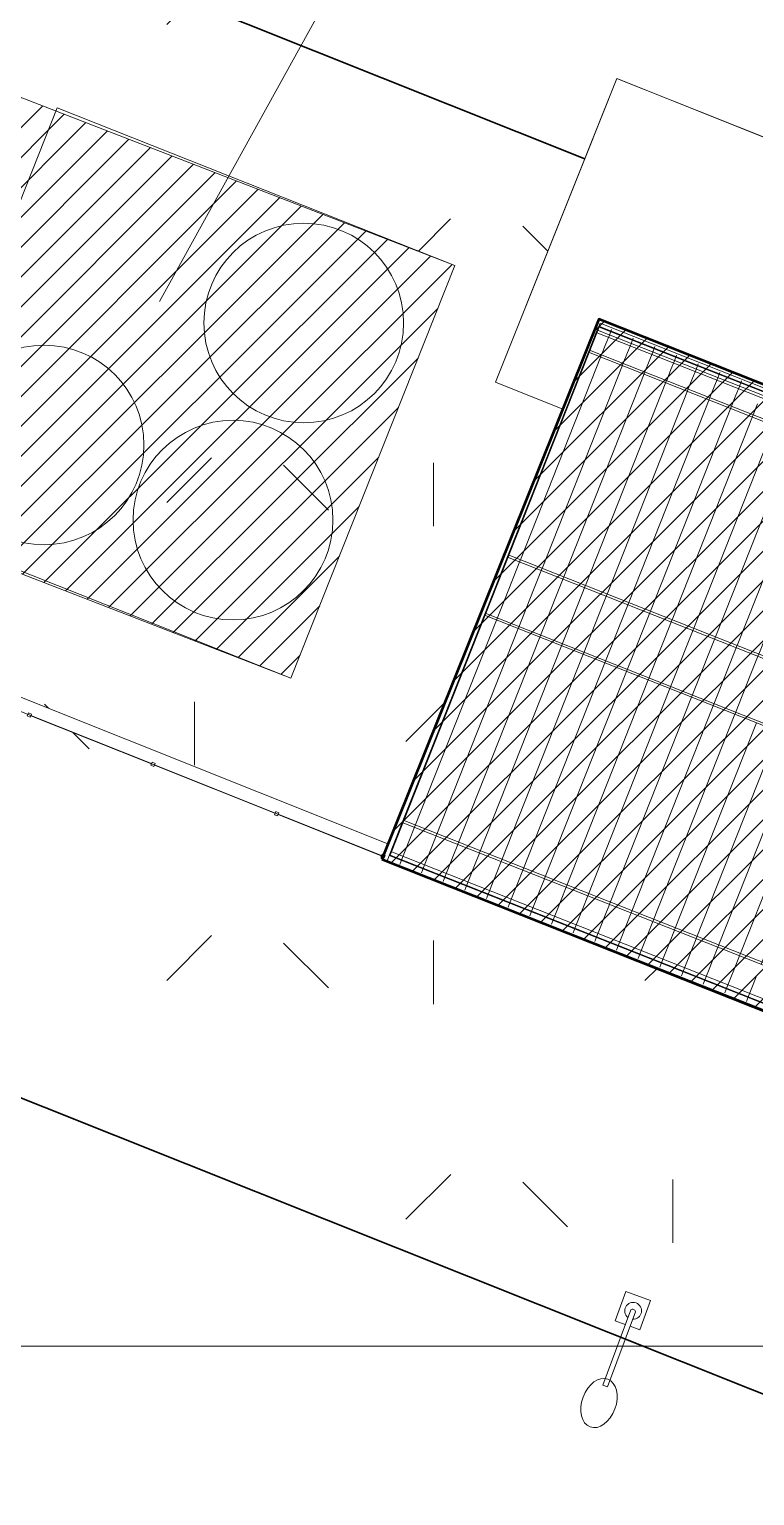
# Model space of a CAD drawing. Header units: metres. Extents: x -207 to 292, y -187 to 169.
# Drawn here: x -40.32 to -29.42, y 16.67 to 38.71 of the extents above; entities that cross this region are included whole.
import ezdxf

# ---------------------------------------------------------------- set-up
doc = ezdxf.new("R2010")
doc.units = ezdxf.units.M
for name, color, linetype, lineweight in [('A-FLOR', 7, 'Continuous', 9), ('A-GLAZ-CWMG', 7, 'Continuous', 9), ('A-ROOF', 7, 'Continuous', 9), ('A-ROOF-PATT', 7, 'Continuous', 9), ('ACHURADO', 7, 'Continuous', 9), ('BORDE CAMINO', 7, 'Continuous', 35), ('C-BLDG-PADS', 7, 'Continuous', 9), ('C-TOPO', 7, 'Continuous', 9), ('CERCO INTERIOR', 7, 'Continuous', 9), ('E-LITE-EQPM', 7, 'Continuous', 9), ('edificios', 7, 'Continuous', 50), ('EQUIPOS PIS', 7, 'Continuous', 9), ('grilla', 7, 'Continuous', 9), ('I-WALL', 7, 'Continuous', 9), ('luminarias', 7, 'Continuous', 9), ('solera', 7, 'Continuous', 35), ('VEREDAS', 7, 'Continuous', 9)]:
    doc.layers.add(name, color=color, linetype=linetype, lineweight=lineweight)
doc.layers.add('PR10-ARQ-PL-001-Emplazamiento-C-1_dwg', color=7, linetype='Continuous', lineweight=9, true_color=0x767676)
doc.layers.add('TEXTO', color=5, linetype='Continuous', lineweight=9, true_color=0x0000ff)
pattern_1 = [(90, (-655750.258, -5498481.082), (-3.592, 3.592), [0.9525, -6.232]), (45, (-655750.258, -5498481.082), (-3.5921024484, 3.5921024484), [0.9525, -4.127]), (135, (-655750.258, -5498481.082), (-3.5921024484, -3.5921024484), [0.9525, -4.127])]
pattern_2 = [(45, (0, 0), (-0.2245064, 0.2245064), [])]

# ---------------------------------------------------------------- blocks, each defined once
blk = doc.blocks.new('FP_2-PLANTA EMPLAZAMIENTO ACTUALIZADO')
at = {"layer": 'A-ROOF'}
blk.add_line((-11.203, 26.164), (-31.747, 34.294), dxfattribs=at)
at = {"layer": 'A-ROOF-PATT', "color": 254, "true_color": 0xcbe5d8}
for p, q in [((-31.573, 34.2), (-31.606, 34.115)), ((-31.658, 33.984), (-31.723, 33.821)), ((-31.606, 34.115), (-31.658, 33.984)), ((-31.281, 33.987), (-31.333, 33.855)), ((-31.247, 34.072), (-31.281, 33.987)), ((-31.333, 33.855), (-31.397, 33.692)), ((-30.955, 33.858), (-31.007, 33.726)), ((-30.922, 33.943), (-30.955, 33.858)), ((-30.63, 33.729), (-30.682, 33.598)), ((-30.596, 33.814), (-30.63, 33.729)), ((-31.007, 33.726), (-31.072, 33.563)), ((-30.682, 33.598), (-30.746, 33.434)), ((-30.304, 33.6), (-30.356, 33.469)), ((-30.271, 33.685), (-30.304, 33.6)), ((-29.945, 33.556), (-29.979, 33.471)), ((-30.356, 33.469), (-30.421, 33.306)), ((-30.031, 33.34), (-30.096, 33.177)), ((-29.979, 33.471), (-30.031, 33.34)), ((-29.654, 33.343), (-29.705, 33.211)), ((-29.62, 33.428), (-29.654, 33.343)), ((-29.705, 33.211), (-29.77, 33.048)), ((-29.38, 33.083), (-29.445, 32.919))]:
    blk.add_line(p, q, dxfattribs=at)
blk = doc.blocks.new('FP_3-PLANTA EMPLAZAMIENTO ACTUALIZADO')
at = {"layer": 'A-ROOF-PATT', "color": 254, "true_color": 0xcbe5d8}
for p, q in [((-32.942, 30.74), (-33.061, 30.439)), ((-33.061, 30.439), (-33.182, 30.133)), ((-32.616, 30.612), (-32.736, 30.31)), ((-32.291, 30.483), (-32.41, 30.181)), ((-32.736, 30.31), (-32.857, 30.005)), ((-31.965, 30.354), (-32.085, 30.053)), ((-31.64, 30.225), (-31.759, 29.924)), ((-33.182, 30.133), (-33.302, 29.831)), ((-32.857, 30.005), (-32.976, 29.702)), ((-32.41, 30.181), (-32.531, 29.876)), ((-32.085, 30.053), (-32.206, 29.747)), ((-31.315, 30.097), (-31.434, 29.795)), ((-32.531, 29.876), (-32.651, 29.573)), ((-31.759, 29.924), (-31.88, 29.618)), ((-31.434, 29.795), (-31.555, 29.489)), ((-30.989, 29.968), (-31.108, 29.666)), ((-30.664, 29.839), (-30.783, 29.537)), ((-32.206, 29.747), (-32.325, 29.445)), ((-31.88, 29.618), (-32, 29.316)), ((-31.108, 29.666), (-31.229, 29.361)), ((-30.338, 29.71), (-30.457, 29.409)), ((-30.013, 29.581), (-30.132, 29.28)), ((-31.555, 29.489), (-31.674, 29.187)), ((-31.229, 29.361), (-31.349, 29.058)), ((-30.783, 29.537), (-30.904, 29.232)), ((-30.457, 29.409), (-30.578, 29.103)), ((-29.687, 29.453), (-29.807, 29.151)), ((-29.362, 29.324), (-29.481, 29.022)), ((-30.904, 29.232), (-31.024, 28.93)), ((-30.578, 29.103), (-30.698, 28.801)), ((-30.132, 29.28), (-30.253, 28.974)), ((-29.807, 29.151), (-29.928, 28.845)), ((-30.253, 28.974), (-30.373, 28.672)), ((-29.481, 29.022), (-29.602, 28.717)), ((-29.928, 28.845), (-30.047, 28.543)), ((-29.602, 28.717), (-29.722, 28.414))]:
    blk.add_line(p, q, dxfattribs=at)
blk = doc.blocks.new('FP_4-PLANTA EMPLAZAMIENTO ACTUALIZADO')
at = {"layer": 'A-ROOF'}
blk.add_line((-34.945, 26.213), (-14.401, 18.083), dxfattribs=at)
at = {"layer": 'A-ROOF-PATT', "color": 254, "true_color": 0xcbe5d8}
for p, q in [((-34.609, 26.528), (-34.534, 26.717)), ((-34.674, 26.364), (-34.609, 26.528)), ((-34.283, 26.399), (-34.209, 26.588)), ((-33.958, 26.27), (-33.883, 26.459)), ((-34.755, 26.159), (-34.723, 26.238)), ((-34.723, 26.238), (-34.674, 26.364)), ((-34.398, 26.11), (-34.348, 26.235)), ((-34.348, 26.235), (-34.283, 26.399)), ((-34.023, 26.107), (-33.958, 26.27)), ((-33.633, 26.141), (-33.558, 26.33)), ((-34.429, 26.03), (-34.398, 26.11)), ((-34.072, 25.981), (-34.023, 26.107)), ((-33.697, 25.978), (-33.633, 26.141)), ((-33.372, 25.849), (-33.307, 26.012)), ((-33.307, 26.012), (-33.232, 26.202)), ((-32.982, 25.884), (-32.907, 26.073)), ((-34.104, 25.901), (-34.072, 25.981)), ((-33.778, 25.773), (-33.747, 25.852)), ((-33.747, 25.852), (-33.697, 25.978)), ((-33.422, 25.723), (-33.372, 25.849)), ((-33.046, 25.72), (-32.982, 25.884)), ((-32.656, 25.755), (-32.581, 25.944)), ((-32.331, 25.626), (-32.256, 25.815)), ((-33.453, 25.644), (-33.422, 25.723)), ((-33.128, 25.515), (-33.096, 25.594)), ((-33.096, 25.594), (-33.046, 25.72)), ((-32.771, 25.466), (-32.721, 25.592)), ((-32.721, 25.592), (-32.656, 25.755)), ((-32.395, 25.463), (-32.331, 25.626)), ((-32.005, 25.497), (-31.93, 25.686)), ((-32.802, 25.386), (-32.771, 25.466)), ((-32.445, 25.337), (-32.395, 25.463)), ((-32.07, 25.334), (-32.005, 25.497)), ((-31.745, 25.205), (-31.68, 25.369)), ((-31.68, 25.369), (-31.605, 25.558)), ((-31.354, 25.24), (-31.28, 25.429)), ((-32.477, 25.258), (-32.445, 25.337)), ((-32.151, 25.129), (-32.12, 25.208)), ((-32.12, 25.208), (-32.07, 25.334)), ((-31.794, 25.079), (-31.745, 25.205)), ((-31.419, 25.076), (-31.354, 25.24)), ((-31.029, 25.111), (-30.954, 25.3)), ((-30.704, 24.982), (-30.629, 25.171)), ((-31.826, 25), (-31.794, 25.079)), ((-31.5, 24.871), (-31.469, 24.951)), ((-31.469, 24.951), (-31.419, 25.076)), ((-31.143, 24.822), (-31.094, 24.948)), ((-31.094, 24.948), (-31.029, 25.111)), ((-30.768, 24.819), (-30.704, 24.982)), ((-30.378, 24.853), (-30.303, 25.042)), ((-30.053, 24.725), (-29.978, 24.914)), ((-31.175, 24.742), (-31.143, 24.822)), ((-30.849, 24.614), (-30.818, 24.693)), ((-30.818, 24.693), (-30.768, 24.819)), ((-30.493, 24.564), (-30.443, 24.69)), ((-30.443, 24.69), (-30.378, 24.853)), ((-30.117, 24.561), (-30.053, 24.725)), ((-29.727, 24.596), (-29.652, 24.785)), ((-30.524, 24.485), (-30.493, 24.564)), ((-30.167, 24.435), (-30.117, 24.561)), ((-29.792, 24.432), (-29.727, 24.596)), ((-30.199, 24.356), (-30.167, 24.435)), ((-29.873, 24.227), (-29.842, 24.307)), ((-29.842, 24.307), (-29.792, 24.432)), ((-29.516, 24.178), (-29.466, 24.304)), ((-29.466, 24.304), (-29.402, 24.467)), ((-29.548, 24.098), (-29.516, 24.178))]:
    blk.add_line(p, q, dxfattribs=at)
blk = doc.blocks.new('YADRAN_LASQUEMAS_ARQ_MO_001_OFIC ADM_rvt-1-PLANTA EMPLAZAMIENTO ACTUALIZADO')
at = {"layer": 'A-ROOF-PATT', "true_color": 0x008040}
h = blk.add_hatch(dxfattribs=at)
h.set_pattern_fill('FP_5', color=116, style=0, pattern_type=2)
h.set_pattern_definition([(248.41, (-22.244, 28.286), (0.325444, -0.128787), [])])
h.paths.add_polyline_path([(-12.582, 22.681), (-11.363, 25.762), (-31.907, 33.891), (-33.126, 30.811), (-12.632, 22.701)])
h = blk.add_hatch(dxfattribs=at)
h.set_pattern_fill('FP_6', color=116, style=0, pattern_type=2)
h.set_pattern_definition([(68.41, (-23.828, 24.283), (-0.325444, 0.128787), [])])
h.paths.add_polyline_path([(-14.173, 18.661), (-12.94, 21.776), (-33.484, 29.905), (-34.717, 26.791), (-14.625, 18.84)])
at = {"layer": 'A-FLOR'}
for p, q in [((-34.908, 26.294), (-31.783, 34.19)), ((-31.783, 34.19), (-34.908, 26.294)), ((-31.783, 34.19), (-18.898, 29.091)), ((-18.898, 29.091), (-31.783, 34.19)), ((-21.888, 21.142), (-34.908, 26.294)), ((-34.908, 26.294), (-21.888, 21.142))]:
    blk.add_line(p, q, dxfattribs=at)
at = {"layer": 'A-ROOF'}
for p, q in [((-31.907, 33.891), (-31.747, 34.294)), ((-31.747, 34.294), (-31.803, 34.155)), ((-11.203, 26.164), (-31.747, 34.294)), ((-31.803, 34.155), (-31.92, 33.858)), ((-31.803, 34.155), (-11.259, 26.025)), ((-33.139, 30.777), (-31.92, 33.858)), ((-31.907, 33.891), (-33.126, 30.811)), ((-11.376, 25.728), (-31.92, 33.858)), ((-31.907, 33.891), (-11.363, 25.762)), ((-33.484, 29.905), (-33.126, 30.811)), ((-33.139, 30.777), (-33.472, 29.937)), ((-12.595, 22.647), (-33.139, 30.777)), ((-33.126, 30.811), (-12.582, 22.681)), ((-33.484, 29.905), (-34.717, 26.791)), ((-34.704, 26.822), (-33.472, 29.937)), ((-33.484, 29.905), (-12.94, 21.776)), ((-12.928, 21.807), (-33.472, 29.937)), ((-34.945, 26.213), (-34.717, 26.791)), ((-34.704, 26.822), (-34.89, 26.352)), ((-34.717, 26.791), (-14.173, 18.661)), ((-14.16, 18.693), (-34.704, 26.822)), ((-34.945, 26.213), (-34.89, 26.352)), ((-14.346, 18.222), (-34.89, 26.352)), ((-34.945, 26.213), (-14.401, 18.083))]:
    blk.add_line(p, q, dxfattribs=at)
at = {"layer": 'I-WALL'}
for p, q in [((-31.765, 34.249), (-34.91, 26.301)), ((-34.901, 26.297), (-31.76, 34.236)), ((-31.803, 34.155), (-31.765, 34.249)), ((-31.76, 34.236), (-31.793, 34.151)), ((-31.765, 34.249), (-31.756, 34.245)), ((-31.756, 34.245), (-31.765, 34.249)), ((-18.922, 29.155), (-31.76, 34.236)), ((-31.76, 34.236), (-23.211, 30.853)), ((-23.207, 30.862), (-31.756, 34.245)), ((-31.756, 34.245), (-18.918, 29.165)), ((-31.803, 34.155), (-31.92, 33.858)), ((-31.911, 33.854), (-31.793, 34.151)), ((-31.793, 34.151), (-31.803, 34.155)), ((-31.793, 34.151), (-31.803, 34.155)), ((-33.139, 30.777), (-31.92, 33.858)), ((-31.911, 33.854), (-33.13, 30.774)), ((-33.139, 30.777), (-33.472, 29.937)), ((-33.462, 29.933), (-33.13, 30.774)), ((-34.704, 26.822), (-33.472, 29.937)), ((-33.462, 29.933), (-34.695, 26.819)), ((-34.704, 26.822), (-34.89, 26.352)), ((-34.881, 26.348), (-34.695, 26.819)), ((-34.914, 26.292), (-34.91, 26.301)), ((-34.914, 26.292), (-34.91, 26.301)), ((-34.914, 26.292), (-26.288, 22.878)), ((-21.951, 21.162), (-34.914, 26.292)), ((-34.91, 26.301), (-34.89, 26.352)), ((-34.881, 26.348), (-34.901, 26.297)), ((-34.901, 26.297), (-21.947, 21.171)), ((-26.284, 22.887), (-34.901, 26.297)), ((-34.89, 26.352), (-34.881, 26.348)), ((-34.881, 26.348), (-34.89, 26.352))]:
    blk.add_line(p, q, dxfattribs=at)
at = {"layer": 'A-ROOF'}
for name in ['FP_2-PLANTA EMPLAZAMIENTO ACTUALIZADO', 'FP_3-PLANTA EMPLAZAMIENTO ACTUALIZADO', 'FP_4-PLANTA EMPLAZAMIENTO ACTUALIZADO']:
    blk.add_blockref(name, (0, 0), dxfattribs=at)
blk = doc.blocks.new('PR10-ARQ-PL-001-Emplazamiento-C-1_dwg_Quad Corner Mullion - 50x50 mm-517351-PLANTA EMPLAZAMIENTO-674653-PLANTA EMPLAZAMIENTO ACTUALIZADO')
at = {"layer": 'A-GLAZ-CWMG', "flags": 128}
blk.add_lwpolyline([(0.025, 0.025), (-0.025, 0.025), (-0.025, -0.025), (0.025, -0.025)], close=True, dxfattribs=at)
blk = doc.blocks.new('PR10-ARQ-PL-001-Emplazamiento-C-1_dwg_Quad Corner Mullion - 50x50 mm-517358-PLANTA EMPLAZAMIENTO-674658-PLANTA EMPLAZAMIENTO ACTUALIZADO')
at = {"layer": 'A-GLAZ-CWMG', "flags": 128}
blk.add_lwpolyline([(0.025, 0.025), (0.025, -0.025), (-0.025, -0.025), (-0.025, 0.025)], close=True, dxfattribs=at)
blk = doc.blocks.new('PR10-ARQ-PL-001-Emplazamiento-C-1_dwg_Circular Mullion - 5mm-517344-PLANTA EMPLAZAMIENTO-674655-PLANTA EMPLAZAMIENTO ACTUALIZADO')
at = {"layer": 'A-GLAZ-CWMG', "flags": 128}
for points in [[(-84.442, 139.656), (-83.711, 141.464), (-83.713, 141.465), (-83.716, 141.466), (-84.446, 139.658), (-84.444, 139.657)], [(-84.444, 139.657), (-83.713, 141.465)]]:
    blk.add_lwpolyline(points, close=True, dxfattribs=at)
blk = doc.blocks.new('PR10-ARQ-PL-001-Emplazamiento-C-1_dwg_Circular Mullion - 5mm-535932-PLANTA EMPLAZAMIENTO-674699-PLANTA EMPLAZAMIENTO ACTUALIZADO')
at = {"layer": 'A-GLAZ-CWMG', "flags": 128}
for points in [[(-35.03, 26.293), (-36.581, 26.913), (-36.582, 26.911), (-36.583, 26.908), (-35.032, 26.288), (-35.031, 26.291)], [(-35.031, 26.291), (-36.582, 26.911)]]:
    blk.add_lwpolyline(points, close=True, dxfattribs=at)
blk = doc.blocks.new('PR10-ARQ-PL-001-Emplazamiento-C-1_dwg_Rectangular Mullion - 50 x 50 mm-517346-PLANTA EMPLAZAMIENTO-674657-PLANTA EMPLAZAMIENTO ACTUALIZADO')
at = {"layer": 'A-GLAZ-CWMG', "flags": 128}
blk.add_lwpolyline([(0.025, 0.025), (-0.025, 0.025), (-0.025, -0.025), (0.025, -0.025)], close=True, dxfattribs=at)
blk = doc.blocks.new('PR10-ARQ-PL-001-Emplazamiento-C-1_dwg_Rectangular Mullion - 50 x 50 mm-517357-PLANTA EMPLAZAMIENTO-674659-PLANTA EMPLAZAMIENTO ACTUALIZADO')
at = {"layer": 'A-GLAZ-CWMG', "flags": 128}
blk.add_lwpolyline([(0.025, 0.025), (0.025, -0.025), (-0.025, -0.025), (-0.025, 0.025)], close=True, dxfattribs=at)
blk = doc.blocks.new('PR10-ARQ-PL-001-Emplazamiento-C-1_dwg-674643-PLANTA EMPLAZAMIENTO ACTUALIZADO')
at = {"lineweight": 9, "true_color": 0x0000ff}
h = blk.add_hatch(dxfattribs=at)
h.set_pattern_fill('FP_4', color=5, style=0, pattern_type=2)
h.set_pattern_definition(pattern_2)
h.paths.add_polyline_path([(-36.39, 28.957), (-33.927, 35.162), (-46.242, 39.936), (-48.705, 33.73), (-38.96, 29.953)])
h = blk.add_hatch(dxfattribs=at)
h.set_pattern_fill('FP_4', color=5, style=0, pattern_type=2)
h.set_pattern_definition(pattern_2)
h.paths.add_polyline_path([(-24.731, 22.145), (-21.468, 30.261), (-31.763, 34.355), (-35.025, 26.239), (-25.3, 22.372)])
at = {"layer": 'ACHURADO'}
h = blk.add_hatch(dxfattribs=at)
h.set_pattern_fill('FP_1', color=256, style=0, pattern_type=2)
h.set_pattern_definition(pattern_1)
h.paths.add_polyline_path([(-16.431, 13.057), (-14.436, 18.052), (-24.223, 21.943), (-26.212, 16.963), (-16.988, 13.279)])
h.paths.add_polyline_path([(-34.934, 26.467), (-32.306, 33.004), (-33.317, 33.408), (-31.975, 36.768), (-41.692, 40.649), (-41.981, 39.979), (-41.83, 39.914), (-42.017, 39.482), (-42.379, 39.639), (-42.193, 40.07), (-42.051, 40.009), (-41.763, 40.678), (-51.898, 44.725), (-52.129, 44.799), (-52.364, 44.861), (-52.602, 44.911), (-52.842, 44.949), (-53.083, 44.976), (-53.326, 44.99), (-53.569, 44.991), (-53.811, 44.981), (-54.053, 44.958), (-54.294, 44.924), (-54.532, 44.877), (-54.768, 44.818), (-55, 44.748), (-55.229, 44.666), (-55.453, 44.573), (-55.672, 44.468), (-55.886, 44.353), (-56.094, 44.227), (-56.295, 44.091), (-56.489, 43.945), (-56.676, 43.789), (-56.854, 43.624), (-57.024, 43.451), (-57.185, 43.269), (-57.337, 43.079), (-57.479, 42.882), (-57.611, 42.678), (-57.732, 42.468), (-57.843, 42.252), (-57.943, 42.03), (-58.037, 41.858), (-58.142, 41.693), (-58.258, 41.535), (-58.383, 41.384), (-58.518, 41.242), (-58.815, 40.985), (-58.975, 40.872), (-59.142, 40.769), (-59.315, 40.678), (-59.494, 40.597), (-59.677, 40.529), (-59.865, 40.472), (-60.056, 40.428), (-60.281, 40.393), (-60.445, 40.377), (-60.641, 40.371), (-60.837, 40.377), (-61.032, 40.396), (-61.225, 40.427), (-61.416, 40.471), (-61.604, 40.527), (-69.75, 43.704), (-76.218, 46.622), (-76.308, 46.677), (-76.468, 46.764), (-76.633, 46.843), (-76.801, 46.913), (-76.973, 46.974), (-77.148, 47.026), (-77.326, 47.069), (-77.541, 47.09), (-77.757, 47.099), (-77.973, 47.096), (-78.189, 47.081), (-78.403, 47.054), (-78.616, 47.016), (-78.826, 46.966), (-79.033, 46.904), (-79.237, 46.832), (-79.436, 46.748), (-79.82, 46.549), (-80.003, 46.434), (-80.179, 46.309), (-80.348, 46.174), (-80.51, 46.031), (-80.663, 45.878), (-80.808, 45.718), (-80.944, 45.55), (-81.071, 45.375), (-81.265, 45.056), (-81.294, 45.005), (-35.025, 26.504)])
h.paths.add_polyline_path([(-36.39, 28.957), (-42.362, 31.327), (-39.899, 37.533), (-33.927, 35.162), (-35.995, 29.953)])
h.paths.add_polyline_path([(-37.327, 29.837), (-37.192, 29.837), (-37.058, 29.849), (-36.926, 29.873), (-36.796, 29.909), (-36.67, 29.956), (-36.549, 30.014), (-36.433, 30.083), (-36.325, 30.162), (-36.223, 30.251), (-36.13, 30.348), (-36.046, 30.453), (-35.972, 30.566), (-35.908, 30.684), (-35.856, 30.808), (-35.784, 31.067), (-35.766, 31.201), (-35.76, 31.335), (-35.766, 31.469), (-35.814, 31.734), (-35.856, 31.862), (-35.908, 31.986), (-35.972, 32.104), (-36.046, 32.217), (-36.13, 32.322), (-36.223, 32.419), (-36.325, 32.508), (-36.433, 32.587), (-36.549, 32.656), (-36.796, 32.761), (-36.926, 32.797), (-37.058, 32.821), (-37.192, 32.833), (-37.327, 32.833), (-37.593, 32.797), (-37.804, 32.731), (-37.849, 32.714), (-37.97, 32.656), (-38.086, 32.587), (-38.195, 32.508), (-38.296, 32.419), (-38.389, 32.322), (-38.473, 32.217), (-38.547, 32.104), (-38.611, 31.986), (-38.664, 31.862), (-38.705, 31.734), (-38.735, 31.603), (-38.753, 31.469), (-38.759, 31.335), (-38.753, 31.201), (-38.735, 31.067), (-38.705, 30.936), (-38.664, 30.808), (-38.611, 30.684), (-38.547, 30.566), (-38.473, 30.453), (-38.389, 30.348), (-38.296, 30.251), (-38.195, 30.162), (-38.086, 30.083), (-37.97, 30.014), (-37.723, 29.909), (-37.593, 29.873), (-37.461, 29.849)])
h.paths.add_polyline_path([(-40.031, 30.966), (-39.897, 30.978), (-39.764, 31.002), (-39.634, 31.038), (-39.508, 31.085), (-39.387, 31.144), (-39.272, 31.213), (-39.061, 31.38), (-38.968, 31.478), (-38.885, 31.583), (-38.81, 31.695), (-38.747, 31.814), (-38.694, 31.937), (-38.652, 32.065), (-38.622, 32.196), (-38.604, 32.33), (-38.598, 32.464), (-38.604, 32.599), (-38.622, 32.732), (-38.652, 32.863), (-38.694, 32.991), (-38.747, 33.115), (-38.81, 33.233), (-38.885, 33.346), (-38.968, 33.451), (-39.061, 33.548), (-39.163, 33.637), (-39.387, 33.785), (-39.508, 33.843), (-39.634, 33.891), (-39.764, 33.926), (-39.897, 33.95), (-40.031, 33.962), (-40.165, 33.962), (-40.299, 33.95), (-40.432, 33.926), (-40.561, 33.891), (-40.687, 33.843), (-40.809, 33.785), (-40.924, 33.716), (-41.04, 33.631), (-41.134, 33.548), (-41.227, 33.451), (-41.311, 33.346), (-41.385, 33.233), (-41.449, 33.115), (-41.502, 32.991), (-41.544, 32.863), (-41.574, 32.726), (-41.592, 32.599), (-41.598, 32.464), (-41.592, 32.33), (-41.573, 32.196), (-41.544, 32.065), (-41.502, 31.937), (-41.449, 31.814), (-41.385, 31.695), (-41.311, 31.583), (-41.227, 31.478), (-41.134, 31.38), (-41.033, 31.292), (-40.924, 31.213), (-40.809, 31.144), (-40.687, 31.085), (-40.561, 31.038), (-40.432, 31.002), (-40.299, 30.978), (-40.165, 30.966)])
h.paths.add_polyline_path([(-43.032, 31.479), (-48.705, 33.73), (-46.242, 39.936), (-40.569, 37.685), (-43.014, 31.525)])
h.paths.add_polyline_path([(-35.025, 33.364), (-34.984, 33.416), (-34.91, 33.528), (-34.846, 33.647), (-34.793, 33.771), (-34.751, 33.899), (-34.721, 34.03), (-34.703, 34.163), (-34.703, 34.432), (-34.721, 34.565), (-34.751, 34.697), (-34.793, 34.825), (-34.846, 34.948), (-34.91, 35.067), (-34.984, 35.179), (-35.068, 35.284), (-35.161, 35.382), (-35.309, 35.505)])
h.paths.add_polyline_path([(-36.264, 32.799), (-36.13, 32.799), (-35.996, 32.811), (-35.734, 32.871), (-35.608, 32.919), (-35.486, 32.977), (-35.371, 33.046), (-35.262, 33.125), (-35.161, 33.214), (-35.025, 33.364), (-35.316, 35.509), (-35.371, 35.549), (-35.486, 35.618), (-35.608, 35.677), (-35.734, 35.724), (-35.863, 35.76), (-35.996, 35.784), (-36.13, 35.796), (-36.264, 35.796), (-36.398, 35.784), (-36.531, 35.76), (-36.66, 35.724), (-36.786, 35.677), (-36.908, 35.618), (-37.132, 35.47), (-37.233, 35.382), (-37.326, 35.284), (-37.41, 35.179), (-37.484, 35.067), (-37.548, 34.948), (-37.601, 34.825), (-37.643, 34.697), (-37.673, 34.565), (-37.691, 34.432), (-37.697, 34.298), (-37.685, 34.12), (-37.673, 34.03), (-37.643, 33.899), (-37.601, 33.771), (-37.542, 33.635), (-37.484, 33.528), (-37.41, 33.416), (-37.326, 33.311), (-37.233, 33.214), (-37.132, 33.125), (-37.023, 33.046), (-36.908, 32.977), (-36.786, 32.919), (-36.66, 32.871), (-36.531, 32.835), (-36.398, 32.811)])
h.paths.add_polyline_path([(-46.368, 33.196), (-46.234, 33.208), (-46.101, 33.232), (-45.972, 33.268), (-45.846, 33.315), (-45.724, 33.374), (-45.609, 33.443), (-45.5, 33.522), (-45.399, 33.61), (-45.306, 33.708), (-45.222, 33.813), (-45.148, 33.925), (-45.084, 34.044), (-45.031, 34.167), (-44.989, 34.295), (-44.959, 34.427), (-44.941, 34.56), (-44.935, 34.694), (-44.941, 34.829), (-44.959, 34.962), (-44.989, 35.093), (-45.031, 35.221), (-45.084, 35.345), (-45.222, 35.576), (-45.306, 35.681), (-45.399, 35.778), (-45.5, 35.867), (-45.609, 35.946), (-45.724, 36.015), (-45.846, 36.073), (-45.972, 36.121), (-46.101, 36.156), (-46.368, 36.193), (-46.502, 36.193), (-46.636, 36.181), (-46.769, 36.156), (-46.898, 36.121), (-47.024, 36.073), (-47.146, 36.015), (-47.261, 35.946), (-47.37, 35.867), (-47.471, 35.778), (-47.564, 35.681), (-47.722, 35.464), (-47.786, 35.345), (-47.839, 35.221), (-47.881, 35.093), (-47.911, 34.962), (-47.929, 34.829), (-47.935, 34.694), (-47.929, 34.56), (-47.911, 34.427), (-47.881, 34.295), (-47.839, 34.167), (-47.786, 34.044), (-47.722, 33.925), (-47.648, 33.813), (-47.564, 33.708), (-47.471, 33.61), (-47.37, 33.522), (-47.261, 33.443), (-47.146, 33.374), (-47.024, 33.315), (-46.898, 33.268), (-46.769, 33.232), (-46.636, 33.208), (-46.502, 33.196)])
h.paths.add_polyline_path([(-42.979, 35.041), (-42.712, 35.077), (-42.583, 35.113), (-42.457, 35.16), (-42.336, 35.219), (-42.22, 35.288), (-42.111, 35.367), (-41.917, 35.553), (-41.833, 35.658), (-41.759, 35.77), (-41.695, 35.889), (-41.642, 36.012), (-41.601, 36.14), (-41.571, 36.272), (-41.553, 36.405), (-41.546, 36.539), (-41.553, 36.674), (-41.571, 36.807), (-41.601, 36.938), (-41.642, 37.066), (-41.695, 37.19), (-41.759, 37.308), (-41.833, 37.421), (-41.917, 37.526), (-42.01, 37.623), (-42.111, 37.712), (-42.22, 37.791), (-42.336, 37.86), (-42.457, 37.918), (-42.583, 37.966), (-42.845, 38.025), (-42.979, 38.037), (-43.113, 38.037), (-43.247, 38.025), (-43.38, 38.001), (-43.51, 37.966), (-43.636, 37.918), (-43.757, 37.86), (-43.872, 37.791), (-43.981, 37.712), (-44.083, 37.623), (-44.176, 37.526), (-44.259, 37.421), (-44.334, 37.308), (-44.397, 37.19), (-44.45, 37.066), (-44.492, 36.938), (-44.522, 36.807), (-44.54, 36.674), (-44.546, 36.539), (-44.538, 36.389), (-44.522, 36.272), (-44.492, 36.14), (-44.45, 36.012), (-44.397, 35.889), (-44.334, 35.77), (-44.259, 35.658), (-44.083, 35.455), (-43.981, 35.367), (-43.872, 35.288), (-43.757, 35.219), (-43.636, 35.16), (-43.51, 35.113), (-43.38, 35.077), (-43.247, 35.053), (-43.113, 35.041)])
h.paths.add_polyline_path([(-48.231, 41.716), (-49.41, 41.716), (-49.404, 41.831), (-49.387, 41.946), (-49.359, 42.058), (-49.32, 42.167), (-49.271, 42.272), (-49.175, 42.42), (-49.142, 42.464), (-49.065, 42.55), (-48.979, 42.627), (-48.886, 42.696), (-48.787, 42.756), (-48.682, 42.805), (-48.573, 42.844), (-48.461, 42.872), (-48.346, 42.889), (-48.231, 42.889), (-48.231, 41.831)])
h.paths.add_polyline_path([(-48.231, 40.537), (-48.231, 41.716), (-47.052, 41.716), (-47.058, 41.6), (-47.075, 41.486), (-47.103, 41.374), (-47.142, 41.265), (-47.191, 41.16), (-47.251, 41.061), (-47.32, 40.968), (-47.397, 40.882), (-47.483, 40.805), (-47.576, 40.736), (-47.675, 40.676), (-47.78, 40.627), (-47.889, 40.588), (-48.001, 40.56), (-48.115, 40.543)])
h = blk.add_hatch(dxfattribs=at)
h.set_pattern_fill('FP_1', color=256, style=0, pattern_type=2)
h.set_pattern_definition(pattern_1)
h.paths.add_polyline_path([(-109.746, -33.419), (-81.977, 36.498), (-79.743, 37.301), (-79.538, 37.853), (-79.692, 37.91), (-79.529, 38.351), (-79.159, 38.214), (-79.322, 37.773), (-79.548, 37.372), (-78.372, 37.795), (-31.438, 19.05), (-31.367, 19.242), (-31.521, 19.299), (-31.357, 19.74), (-30.987, 19.603), (-31.15, 19.162), (-31.254, 18.977), (-28.462, 17.861), (-26.474, 22.839), (-35.025, 26.239), (-35.008, 26.281), (-81.174, 44.741), (-81.294, 45.005), (-81.38, 44.833), (-81.457, 44.658), (-81.526, 44.479), (-81.586, 44.297), (-88.33, 27.525), (-99.365, 2.058), (-108.453, -12.959), (-112.02, -18.411), (-112.091, -18.588), (-112.151, -18.77), (-112.199, -18.954), (-112.235, -19.141), (-112.26, -19.331), (-112.272, -19.521), (-112.273, -19.712), (-112.262, -19.902), (-112.239, -20.091), (-112.205, -20.279), (-112.155, -20.474), (-112.101, -20.646), (-112.032, -20.824), (-111.952, -20.997), (-111.861, -21.165), (-111.694, -21.419), (-111.65, -21.482), (-111.529, -21.63), (-111.045, -20.434), (-107.779, -21.779), (-110.981, -29.684), (-113.573, -28.617), (-113.789, -29.154), (-111.88, -31.167)])
h.paths.add_polyline_path([(-100.595, -9.645), (-100.724, -9.624), (-100.849, -9.57), (-100.953, -9.491), (-100.993, -9.445), (-101.023, -9.397), (-101.044, -9.347), (-101.052, -9.298), (-101.05, -9.251), (-100.952, -9.293), (-100.922, -9.223), (-101.02, -9.181), (-100.988, -9.148), (-100.947, -9.121), (-100.899, -9.102), (-100.844, -9.09), (-100.721, -9.093), (-100.595, -9.128), (-100.479, -9.192), (-100.389, -9.278), (-100.356, -9.325), (-100.334, -9.374), (-100.323, -9.422), (-100.322, -9.469), (-100.333, -9.512), (-100.354, -9.551), (-100.386, -9.585), (-100.428, -9.612), (-100.478, -9.632), (-100.534, -9.643)])
h.paths.add_polyline_path([(-101.91, -9.059), (-102.342, -8.873), (-102.186, -8.51), (-101.754, -8.696), (-101.815, -8.838), (-101.918, -8.794), (-101.928, -8.73), (-101.968, -8.68), (-102.028, -8.656), (-102.092, -8.664), (-102.12, -8.681), (-102.16, -8.731), (-102.169, -8.762), (-102.162, -8.827), (-102.124, -8.879), (-102.097, -8.896), (-102.033, -8.907), (-101.972, -8.886), (-101.948, -8.864), (-101.845, -8.908), (-101.862, -8.946)])
at = {"lineweight": 9, "flags": 128}
blk.add_lwpolyline([(-33.927, 35.162), (-36.39, 28.957), (-48.705, 33.73), (-46.242, 39.936)], close=True, dxfattribs=at)
blk.add_lwpolyline([(-21.48, 30.231), (-21.468, 30.261), (-31.763, 34.355), (-35.025, 26.239), (-24.731, 22.145)], dxfattribs=at)
at = {"layer": 'BORDE CAMINO'}
blk.add_line((-51.898, 44.725), (-31.975, 36.768), dxfattribs=at)
at = {"layer": 'C-BLDG-PADS', "flags": 128}
blk.add_lwpolyline([(-14.421, 18.09), (-14.436, 18.052), (-35.025, 26.239), (-32.306, 33.004), (-33.317, 33.408), (-31.494, 37.972), (-16.229, 31.882)], dxfattribs=at)
at = {"layer": 'C-TOPO', "flags": 128}
for points in [[(-38.202, 39.256), (-35.279, 38.088), (-32.628, 37.029), (-31.975, 36.768), (-31.494, 37.972), (-31.459, 37.958), (-30.263, 37.481), (-28.516, 36.784), (-25.419, 35.548), (-22.802, 34.504), (-21.367, 33.931), (-19.193, 33.064), (-16.229, 31.882), (-16.689, 30.73), (-15.923, 30.437), (-14.455, 29.876), (-11.139, 28.61), (-10.174, 28.241), (-10.017, 28.181), (-6.527, 26.848), (-6.351, 26.781), (5.097, 22.407), (6.438, 21.895), (8.293, 21.186)], [(-24.326, 16.21), (-35.775, 20.782), (-41.287, 22.984)], [(-14.421, 18.09), (-14.436, 18.052), (-19.924, 20.234), (-23.809, 21.779), (-32.417, 25.202), (-35.025, 26.239), (-34.681, 27.094), (-33.665, 29.622), (-32.306, 33.004), (-33.317, 33.408), (-32.406, 35.69), (-32.017, 36.664), (-31.975, 36.768), (-32.628, 37.029), (-35.279, 38.088), (-38.202, 39.256), (-38.214, 39.26), (-38.481, 39.367), (-42.931, 41.144)], [(-17.098, 29.706), (-16.229, 31.882), (-31.494, 37.972), (-33.317, 33.408), (-32.306, 33.004), (-35.025, 26.239), (-14.436, 18.052), (-14.421, 18.09)], [(-31.975, 36.768), (-31.494, 37.972), (-31.459, 37.958), (-30.263, 37.481), (-28.516, 36.784), (-25.419, 35.548), (-22.802, 34.504), (-21.367, 33.931), (-19.193, 33.064), (-16.229, 31.882), (-16.689, 30.73), (-16.696, 30.713), (-17.098, 29.706)], [(-17.098, 29.706), (-16.696, 30.713), (-16.689, 30.73), (-16.229, 31.882), (-19.193, 33.064), (-21.367, 33.931), (-22.802, 34.504), (-25.419, 35.548), (-28.516, 36.784), (-30.263, 37.481), (-31.459, 37.958), (-31.494, 37.972), (-31.975, 36.768)], [(-41.287, 22.984), (-35.775, 20.782), (-24.326, 16.21)]]:
    blk.add_lwpolyline(points, dxfattribs=at)
blk.add_lwpolyline([(-14.421, 18.09), (-14.436, 18.052), (-19.924, 20.234), (-23.809, 21.779), (-32.417, 25.202), (-35.025, 26.239), (-34.681, 27.094), (-33.665, 29.622), (-32.306, 33.004), (-33.317, 33.408), (-32.406, 35.69), (-32.017, 36.664), (-31.975, 36.768), (-32.017, 36.664), (-32.406, 35.69), (-33.317, 33.408), (-32.306, 33.004), (-33.665, 29.622), (-34.681, 27.094), (-35.025, 26.239), (-32.417, 25.202), (-23.809, 21.779), (-19.924, 20.234), (-14.436, 18.052)], close=True, dxfattribs=at)
at = {"layer": 'CERCO INTERIOR'}
blk.add_line((-81.294, 45.005), (-34.934, 26.467), dxfattribs=at)
at = {"layer": 'CERCO INTERIOR', "flags": 128}
blk.add_lwpolyline([(-81.1, 44.927), (-81.174, 44.741), (-35.008, 26.281)], dxfattribs=at)
at = {"layer": 'E-LITE-EQPM', "flags": 128}
for points in [[(-31.705, 18.33), (-31.286, 19.46)], [(-31.215, 19.434), (-31.633, 18.304)]]:
    blk.add_lwpolyline(points, close=True, dxfattribs=at)
at = {"layer": 'E-LITE-EQPM'}
blk.add_ellipse((-31.763, 18.061), major_axis=(0.133, 0.359), ratio=0.666667, dxfattribs=at)
at = {"layer": 'edificios', "flags": 128}
for points in [[(-19.069, 29.307), (-31.763, 34.355), (-35.025, 26.239)], [(-35.025, 26.239), (-14.436, 18.052), (-14.421, 18.09)]]:
    blk.add_lwpolyline(points, dxfattribs=at)
at = {"layer": 'EQUIPOS PIS'}
for centre in [(-36.197, 34.298), (-40.098, 32.464), (-37.26, 31.335)]:
    blk.add_circle(centre, 1.5, dxfattribs=at)
at = {"layer": 'grilla'}
blk.add_line((-207.182, 18.918), (-16.51, 18.918), dxfattribs=at)
at = {"layer": 'luminarias'}
blk.add_line((-31.705, 18.33), (-31.633, 18.304), dxfattribs=at)
at = {"layer": 'luminarias', "flags": 128}
blk.add_lwpolyline([(-31.295, 19.216), (-31.15, 19.162), (-30.987, 19.603), (-31.357, 19.74), (-31.521, 19.299), (-31.367, 19.242)], dxfattribs=at)
at = {"layer": 'luminarias'}
for centre, major_axis, start_param, end_param in [((-31.25, 19.447), (-0.062, 0.11), 2.578916, 8.249768), ((-31.257, 19.429), (-0.0054, 0.0423), 4.697649, 6.905082)]:
    blk.add_ellipse(centre, major_axis=major_axis, ratio=1, start_param=start_param, end_param=end_param, dxfattribs=at)
at = {"layer": 'solera', "flags": 128}
blk.add_lwpolyline([(13.372, 2.083), (13.051, 1.282), (-78.372, 37.795), (-81.977, 36.498), (-118.277, -54.897), (-118.616, -54.913), (-118.855, -55.514), (-118.649, -55.835), (-118.96, -56.618), (-59.119, -80.114)], dxfattribs=at)
at = {"layer": 'TEXTO', "flags": 128}
blk.add_lwpolyline([(-13.421, 42.979), (-33.749, 42.979), (-38.366, 34.621)], dxfattribs=at)
at = {"layer": 'VEREDAS', "flags": 128}
blk.add_lwpolyline([(-32.306, 33.004), (-33.317, 33.408), (-31.494, 37.972), (-16.229, 31.882), (-17.098, 29.706)], dxfattribs=at)
blk.add_lwpolyline([(-36.39, 28.957), (-42.362, 31.327), (-39.899, 37.533), (-33.927, 35.162)], close=True, dxfattribs=at)
at = {"extrusion": (0, 0, -1), "rotation": 201.7946116546139}
for name, p in [('PR10-ARQ-PL-001-Emplazamiento-C-1_dwg_Rectangular Mullion - 50 x 50 mm-517346-PLANTA EMPLAZAMIENTO-674657-PLANTA EMPLAZAMIENTO ACTUALIZADO', (40.319, 28.405)), ('PR10-ARQ-PL-001-Emplazamiento-C-1_dwg_Rectangular Mullion - 50 x 50 mm-517357-PLANTA EMPLAZAMIENTO-674659-PLANTA EMPLAZAMIENTO ACTUALIZADO', (40.319, 28.405)), ('PR10-ARQ-PL-001-Emplazamiento-C-1_dwg_Rectangular Mullion - 50 x 50 mm-517346-PLANTA EMPLAZAMIENTO-674657-PLANTA EMPLAZAMIENTO ACTUALIZADO', (38.462, 27.662)), ('PR10-ARQ-PL-001-Emplazamiento-C-1_dwg_Rectangular Mullion - 50 x 50 mm-517357-PLANTA EMPLAZAMIENTO-674659-PLANTA EMPLAZAMIENTO ACTUALIZADO', (38.462, 27.662)), ('PR10-ARQ-PL-001-Emplazamiento-C-1_dwg_Rectangular Mullion - 50 x 50 mm-517346-PLANTA EMPLAZAMIENTO-674657-PLANTA EMPLAZAMIENTO ACTUALIZADO', (36.605, 26.92)), ('PR10-ARQ-PL-001-Emplazamiento-C-1_dwg_Rectangular Mullion - 50 x 50 mm-517357-PLANTA EMPLAZAMIENTO-674659-PLANTA EMPLAZAMIENTO ACTUALIZADO', (36.605, 26.92)), ('PR10-ARQ-PL-001-Emplazamiento-C-1_dwg_Quad Corner Mullion - 50x50 mm-517351-PLANTA EMPLAZAMIENTO-674653-PLANTA EMPLAZAMIENTO ACTUALIZADO', (35.008, 26.281)), ('PR10-ARQ-PL-001-Emplazamiento-C-1_dwg_Quad Corner Mullion - 50x50 mm-517358-PLANTA EMPLAZAMIENTO-674658-PLANTA EMPLAZAMIENTO ACTUALIZADO', (35.008, 26.281))]:
    blk.add_blockref(name, p, dxfattribs=at)
for p, rotation in [((100.868, 112.616), 90.2053883453861), ((100.868, 112.616), 90.2053883453861), ((100.868, 112.616), 90.20538834538601), ((102.725, 111.873), 90.2053883453861), ((102.725, 111.873), 90.2053883453861), ((102.725, 111.873), 90.2053883453861)]:
    blk.add_blockref('PR10-ARQ-PL-001-Emplazamiento-C-1_dwg_Circular Mullion - 5mm-517344-PLANTA EMPLAZAMIENTO-674655-PLANTA EMPLAZAMIENTO ACTUALIZADO', p, dxfattribs=dict(rotation=rotation))
blk.add_blockref('PR10-ARQ-PL-001-Emplazamiento-C-1_dwg_Circular Mullion - 5mm-535932-PLANTA EMPLAZAMIENTO-674699-PLANTA EMPLAZAMIENTO ACTUALIZADO', (0, 0))
blk.add_blockref('PR10-ARQ-PL-001-Emplazamiento-C-1_dwg_Circular Mullion - 5mm-535932-PLANTA EMPLAZAMIENTO-674699-PLANTA EMPLAZAMIENTO ACTUALIZADO', (0, 0))
blk.add_blockref('PR10-ARQ-PL-001-Emplazamiento-C-1_dwg_Circular Mullion - 5mm-535932-PLANTA EMPLAZAMIENTO-674699-PLANTA EMPLAZAMIENTO ACTUALIZADO', (0, 0))
blk = doc.blocks.new('Quad Corner Mullion - 50x50 mm-517351-PLANTA EMPLAZAMIENTO ACTUALIZADO')
at = {"layer": 'A-GLAZ-CWMG'}
for p, q in [((0.025, 0.025), (-0.025, 0.025)), ((-0.025, 0.025), (-0.025, -0.025)), ((0.025, -0.025), (0.025, 0.025)), ((-0.025, -0.025), (0.025, -0.025))]:
    blk.add_line(p, q, dxfattribs=at)
blk = doc.blocks.new('Quad Corner Mullion - 50x50 mm-517358-PLANTA EMPLAZAMIENTO ACTUALIZADO')
at = {"layer": 'A-GLAZ-CWMG'}
for p, q in [((-0.025, -0.025), (-0.025, 0.025)), ((-0.025, 0.025), (0.025, 0.025)), ((0.025, 0.025), (0.025, -0.025)), ((0.025, -0.025), (-0.025, -0.025))]:
    blk.add_line(p, q, dxfattribs=at)
blk = doc.blocks.new('Circular Mullion - 5mm-517344-PLANTA EMPLAZAMIENTO ACTUALIZADO')
at = {"layer": 'A-GLAZ-CWMG'}
for p, q in [((-83.716, 141.466), (-84.446, 139.658)), ((-84.444, 139.657), (-83.713, 141.465)), ((-83.713, 141.465), (-84.444, 139.657)), ((-84.442, 139.656), (-83.711, 141.464)), ((-83.713, 141.465), (-83.716, 141.466)), ((-83.711, 141.464), (-83.713, 141.465)), ((-84.446, 139.658), (-84.444, 139.657)), ((-84.444, 139.657), (-84.442, 139.656))]:
    blk.add_line(p, q, dxfattribs=at)
blk = doc.blocks.new('Circular Mullion - 5mm-535932-PLANTA EMPLAZAMIENTO ACTUALIZADO')
at = {"layer": 'A-GLAZ-CWMG'}
for p, q in [((-36.582, 26.911), (-36.583, 26.908)), ((-36.583, 26.908), (-35.032, 26.288)), ((-36.581, 26.913), (-36.582, 26.911)), ((-35.031, 26.291), (-36.582, 26.911)), ((-36.582, 26.911), (-35.031, 26.291)), ((-35.03, 26.293), (-36.581, 26.913)), ((-35.032, 26.288), (-35.031, 26.291)), ((-35.031, 26.291), (-35.03, 26.293))]:
    blk.add_line(p, q, dxfattribs=at)
blk = doc.blocks.new('Rectangular Mullion - 50 x 50 mm-517346-PLANTA EMPLAZAMIENTO ACTUALIZADO')
at = {"layer": 'A-GLAZ-CWMG'}
for p, q in [((0.025, 0.025), (-0.025, 0.025)), ((-0.025, 0.025), (-0.025, -0.025)), ((0.025, -0.025), (0.025, 0.025)), ((-0.025, -0.025), (0.025, -0.025))]:
    blk.add_line(p, q, dxfattribs=at)
blk = doc.blocks.new('Rectangular Mullion - 50 x 50 mm-517357-PLANTA EMPLAZAMIENTO ACTUALIZADO')
at = {"layer": 'A-GLAZ-CWMG'}
for p, q in [((-0.025, -0.025), (-0.025, 0.025)), ((-0.025, 0.025), (0.025, 0.025)), ((0.025, 0.025), (0.025, -0.025)), ((0.025, -0.025), (-0.025, -0.025))]:
    blk.add_line(p, q, dxfattribs=at)

msp = doc.modelspace()

# ---------------------------------------------------------------- linework, layer by layer
at = {"layer": 'C-BLDG-PADS'}
for p, q in [((-33.317, 33.408), (-31.494, 37.972)), ((-31.494, 37.972), (-16.229, 31.882)), ((-32.306, 33.004), (-33.317, 33.408)), ((-35.025, 26.239), (-32.306, 33.004)), ((-14.436, 18.052), (-35.025, 26.239))]:
    msp.add_line(p, q, dxfattribs=at)
at = {"layer": 'C-TOPO'}
for p, q in [((-35.279, 38.088), (-38.202, 39.256)), ((-38.202, 39.256), (-35.279, 38.088)), ((-32.628, 37.029), (-35.279, 38.088)), ((-35.279, 38.088), (-32.628, 37.029)), ((-31.494, 37.972), (-33.317, 33.408)), ((-31.975, 36.768), (-31.494, 37.972)), ((-31.494, 37.972), (-31.975, 36.768)), ((-31.494, 37.972), (-31.975, 36.768)), ((-31.494, 37.972), (-31.459, 37.958)), ((-31.459, 37.958), (-31.494, 37.972)), ((-31.459, 37.958), (-31.494, 37.972)), ((-16.229, 31.882), (-31.494, 37.972)), ((-31.459, 37.958), (-30.263, 37.481)), ((-30.263, 37.481), (-31.459, 37.958)), ((-30.263, 37.481), (-31.459, 37.958)), ((-30.263, 37.481), (-28.516, 36.784)), ((-28.516, 36.784), (-30.263, 37.481)), ((-28.516, 36.784), (-30.263, 37.481)), ((-31.975, 36.768), (-32.628, 37.029)), ((-32.628, 37.029), (-31.975, 36.768)), ((-32.406, 35.69), (-32.017, 36.664)), ((-32.017, 36.664), (-32.406, 35.69)), ((-32.017, 36.664), (-32.406, 35.69)), ((-32.017, 36.664), (-31.975, 36.768)), ((-31.975, 36.768), (-32.017, 36.664)), ((-31.975, 36.768), (-32.017, 36.664)), ((-33.317, 33.408), (-32.406, 35.69)), ((-32.406, 35.69), (-33.317, 33.408)), ((-32.406, 35.69), (-33.317, 33.408)), ((-32.306, 33.004), (-33.317, 33.408)), ((-33.317, 33.408), (-32.306, 33.004)), ((-33.317, 33.408), (-32.306, 33.004)), ((-33.317, 33.408), (-32.306, 33.004)), ((-32.306, 33.004), (-35.025, 26.239)), ((-33.665, 29.622), (-32.306, 33.004)), ((-32.306, 33.004), (-33.665, 29.622)), ((-32.306, 33.004), (-33.665, 29.622)), ((-34.681, 27.094), (-33.665, 29.622)), ((-33.665, 29.622), (-34.681, 27.094)), ((-33.665, 29.622), (-34.681, 27.094)), ((-35.025, 26.239), (-34.681, 27.094)), ((-34.681, 27.094), (-35.025, 26.239)), ((-34.681, 27.094), (-35.025, 26.239)), ((-32.417, 25.202), (-35.025, 26.239)), ((-35.025, 26.239), (-32.417, 25.202)), ((-35.025, 26.239), (-32.417, 25.202)), ((-35.025, 26.239), (-14.436, 18.052)), ((-23.809, 21.779), (-32.417, 25.202)), ((-32.417, 25.202), (-23.809, 21.779)), ((-32.417, 25.202), (-23.809, 21.779)), ((-41.287, 22.984), (-35.775, 20.782)), ((-35.775, 20.782), (-41.287, 22.984)), ((-35.775, 20.782), (-24.326, 16.21)), ((-24.326, 16.21), (-35.775, 20.782))]:
    msp.add_line(p, q, dxfattribs=at)

# ---------------------------------------------------------------- block references
at = {"lineweight": 5}
msp.add_blockref('YADRAN_LASQUEMAS_ARQ_MO_001_OFIC ADM_rvt-1-PLANTA EMPLAZAMIENTO ACTUALIZADO', (0, 0), dxfattribs=at)
at = {"layer": 'A-GLAZ-CWMG', "extrusion": (0, 0, -1), "rotation": 201.7946116546139}
for name, p in [('Rectangular Mullion - 50 x 50 mm-517346-PLANTA EMPLAZAMIENTO ACTUALIZADO', (40.319, 28.405)), ('Rectangular Mullion - 50 x 50 mm-517357-PLANTA EMPLAZAMIENTO ACTUALIZADO', (40.319, 28.405)), ('Rectangular Mullion - 50 x 50 mm-517346-PLANTA EMPLAZAMIENTO ACTUALIZADO', (38.462, 27.662)), ('Rectangular Mullion - 50 x 50 mm-517357-PLANTA EMPLAZAMIENTO ACTUALIZADO', (38.462, 27.662)), ('Rectangular Mullion - 50 x 50 mm-517346-PLANTA EMPLAZAMIENTO ACTUALIZADO', (36.605, 26.92)), ('Rectangular Mullion - 50 x 50 mm-517357-PLANTA EMPLAZAMIENTO ACTUALIZADO', (36.605, 26.92)), ('Quad Corner Mullion - 50x50 mm-517351-PLANTA EMPLAZAMIENTO ACTUALIZADO', (35.008, 26.281)), ('Quad Corner Mullion - 50x50 mm-517358-PLANTA EMPLAZAMIENTO ACTUALIZADO', (35.008, 26.281))]:
    msp.add_blockref(name, p, dxfattribs=at)
at = {"layer": 'A-GLAZ-CWMG'}
for p, rotation in [((100.868, 112.616), 90.2053883453861), ((100.868, 112.616), 90.2053883453861), ((100.868, 112.616), 90.20538834538601), ((102.725, 111.873), 90.2053883453861), ((102.725, 111.873), 90.2053883453861), ((102.725, 111.873), 90.2053883453861)]:
    msp.add_blockref('Circular Mullion - 5mm-517344-PLANTA EMPLAZAMIENTO ACTUALIZADO', p, dxfattribs=dict(at, rotation=rotation))
msp.add_blockref('Circular Mullion - 5mm-535932-PLANTA EMPLAZAMIENTO ACTUALIZADO', (0, 0), dxfattribs=at)
msp.add_blockref('Circular Mullion - 5mm-535932-PLANTA EMPLAZAMIENTO ACTUALIZADO', (0, 0), dxfattribs=at)
msp.add_blockref('Circular Mullion - 5mm-535932-PLANTA EMPLAZAMIENTO ACTUALIZADO', (0, 0), dxfattribs=at)
at = {"layer": 'PR10-ARQ-PL-001-Emplazamiento-C-1_dwg', "color": 7}
msp.add_blockref('PR10-ARQ-PL-001-Emplazamiento-C-1_dwg-674643-PLANTA EMPLAZAMIENTO ACTUALIZADO', (0, 0), dxfattribs=at)

doc.saveas('drawing.dxf')
